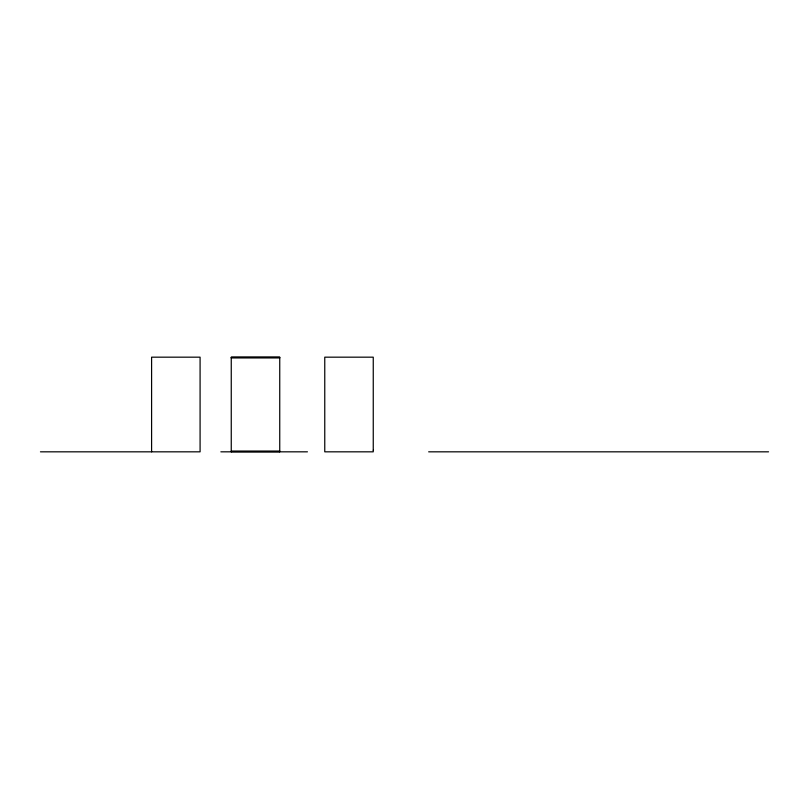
<?xml version="1.0" encoding="UTF-8"?>
<svg xmlns="http://www.w3.org/2000/svg" width="809" height="809" viewBox="0 0 809 809"><rect width="100%" height="100%" fill="white"/><g stroke="black" fill="none" stroke-linecap="round" stroke-linejoin="round"><path stroke-width="1.21" d="M279.742 451.827L279.742 357.173L231.253 357.173L231.253 451.827M231.253 357.356L279.742 357.356M231.253 357.942L279.742 357.942M231.253 451.058L279.742 451.058M231.253 451.644L279.742 451.644M40.45 451.827L200.086 451.827L200.086 357.173L151.596 357.173L151.596 451.827M220.857 451.827L307.44 451.827M428.659 451.827L768.55 451.827M373.252 450.229L373.252 451.827L324.763 451.827L324.763 357.173L373.252 357.173L373.252 450.229"/></g></svg>
